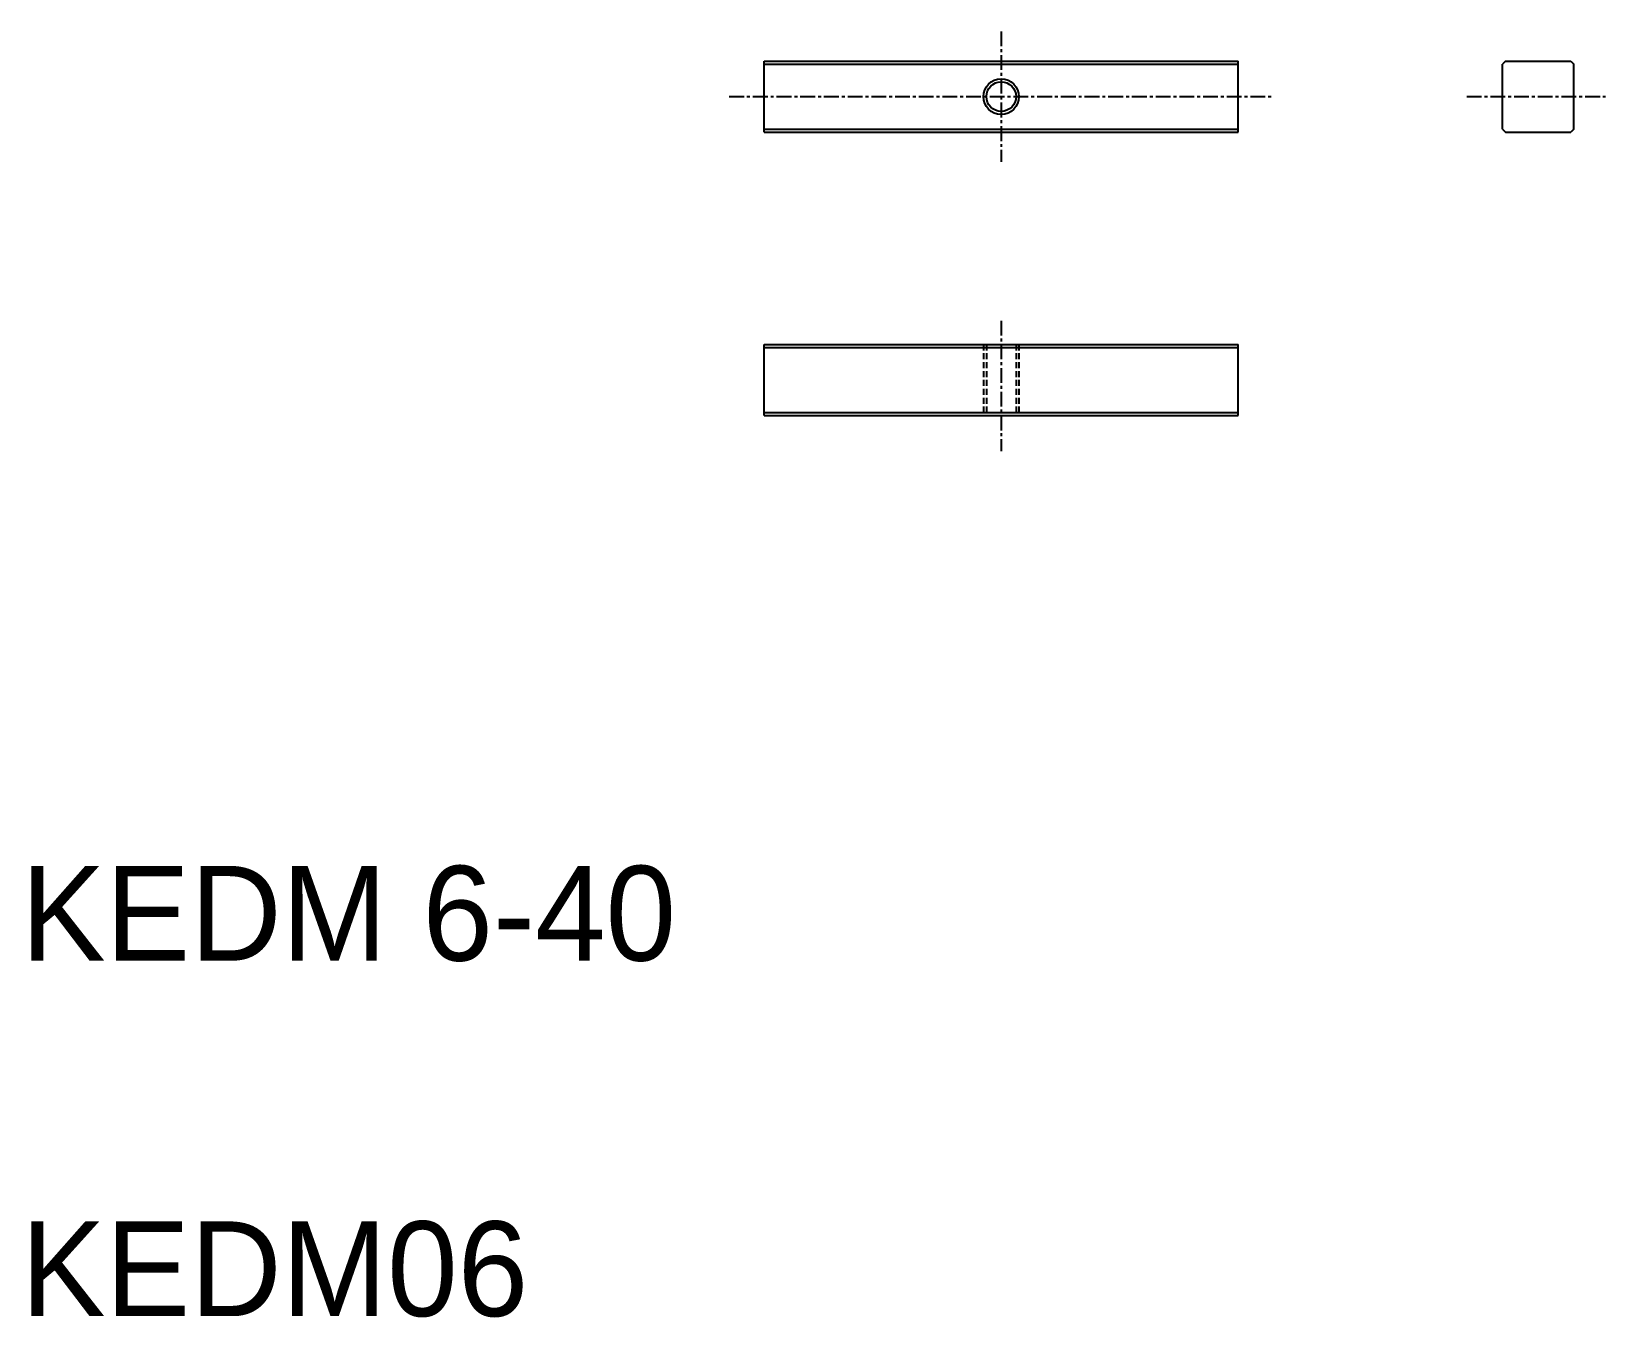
# Model space of a CAD drawing. Extents: x 21 to 154, y 20 to 128.
import ezdxf

# ---------------------------------------------------------------- set-up
doc = ezdxf.new("R2010")
doc.units = 0
doc.linetypes.add('CENTER', pattern=[2, 1.25, -0.25, 0.25, -0.25])
doc.linetypes.add('DASHED', pattern=[0.75, 0.5, -0.25])
doc.layers.get('0').update_dxf_attribs({"linetype": 'CONTINUOUS'})
doc.layers.add('CENTER', color=1, linetype='CENTER')

msp = doc.modelspace()

# ---------------------------------------------------------------- linework, layer by layer
at = {"color": 7, "linetype": 'CONTINUOUS'}
for p, q in [((82.74, 125.91), (122.74, 125.91)), ((82.74, 119.91), (82.74, 125.91)), ((122.74, 119.91), (122.74, 125.91)), ((145.32, 125.91), (145.07, 125.66)), ((145.07, 120.16), (145.07, 125.66)), ((145.32, 125.91), (150.82, 125.91)), ((150.82, 125.91), (151.07, 125.66)), ((151.07, 120.16), (151.07, 125.66)), ((82.74, 119.91), (122.74, 119.91)), ((145.07, 120.16), (145.32, 119.91)), ((145.32, 119.91), (150.82, 119.91)), ((151.07, 120.16), (150.82, 119.91)), ((82.74, 102), (122.74, 102)), ((82.74, 96), (82.74, 102)), ((122.74, 96), (122.74, 102)), ((82.74, 96), (122.74, 96)), ((92.74, 96), (92.74, 96))]:
    msp.add_line(p, q, dxfattribs=at)
at = {"color": 3, "linetype": 'CONTINUOUS'}
for p, q in [((82.74, 125.66), (122.74, 125.66)), ((82.74, 120.16), (122.74, 120.16)), ((82.74, 101.75), (122.74, 101.75)), ((82.74, 96.25), (122.74, 96.25))]:
    msp.add_line(p, q, dxfattribs=at)
at = {"color": 3, "linetype": 'DASHED'}
for p, q in [((101.24, 102), (101.24, 96)), ((101.49, 102), (101.49, 96)), ((103.99, 102), (103.99, 96)), ((104.24, 102), (104.24, 96)), ((102.74, 96), (102.74, 96))]:
    msp.add_line(p, q, dxfattribs=at)
at = {"color": 3, "linetype": 'CONTINUOUS'}
msp.add_circle((102.74, 122.91), 1.5, dxfattribs=at)
at = {"color": 7, "linetype": 'CONTINUOUS'}
msp.add_circle((102.74, 122.91), 1.25, dxfattribs=at)
at = {"layer": 'CENTER', "color": 1, "linetype": 'CENTER'}
for p, q in [((102.74, 128.41), (102.74, 117.41)), ((79.78, 122.91), (125.74, 122.91)), ((142.04, 122.91), (153.76, 122.91)), ((102.74, 104), (102.74, 93))]:
    msp.add_line(p, q, dxfattribs=at)

# ---------------------------------------------------------------- texts
at = {"color": 7, "linetype": 'CONTINUOUS'}
for s, p in [('KEDM 6-40', (20, 50)), ('KEDM06', (20, 20))]:
    msp.add_text(s, height=8, dxfattribs=at).set_placement(p)

doc.saveas('drawing.dxf')
